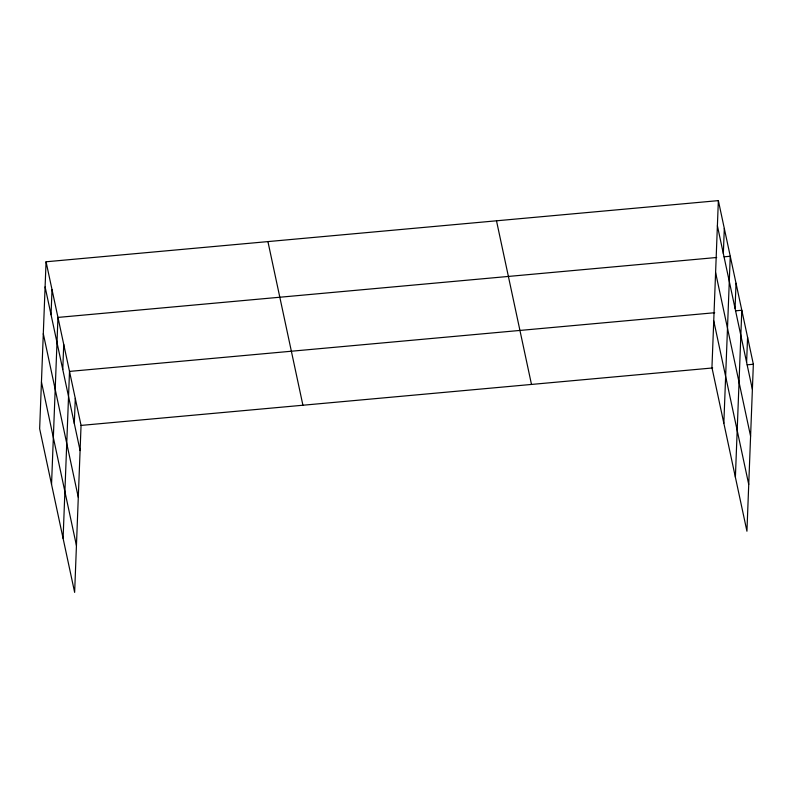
<?xml version="1.0" encoding="UTF-8"?>
<svg xmlns="http://www.w3.org/2000/svg" width="793" height="793" viewBox="0 0 793 793"><rect width="100%" height="100%" fill="white"/><g stroke="black" fill="none" stroke-linecap="round" stroke-linejoin="round"><path stroke-width="1.19" d="M46.063 261.779L39.65 428.745L74.641 592.381L81.055 425.415L46.063 261.779L718.359 200.619L753.35 364.255L746.937 531.221L711.945 367.585L718.359 200.619M51.049 314.722L52.011 289.604M51.545 484.384L57.958 317.418L716.694 257.487M62.766 369.538L63.737 344.42M63.093 538.378L69.506 371.411L714.691 312.72M74.314 423.541L75.285 398.413M723.345 253.562L724.306 228.443M723.84 423.224L730.254 256.258L724.088 256.813M735.061 308.378L736.033 283.26M735.389 477.217L741.802 310.251L735.636 310.816M746.61 362.381L747.581 337.253M81.055 425.415L712.679 367.952M747.184 364.82L753.35 364.255M717.387 225.747L752.388 389.383M715.593 272.554L750.584 436.19M713.74 320.778L748.731 484.414M496.497 220.801L531.488 384.436M267.925 241.597L302.916 405.233M45.102 286.907L80.093 450.543M43.298 333.714L78.289 497.35M41.444 381.939L76.445 545.574"/></g></svg>
